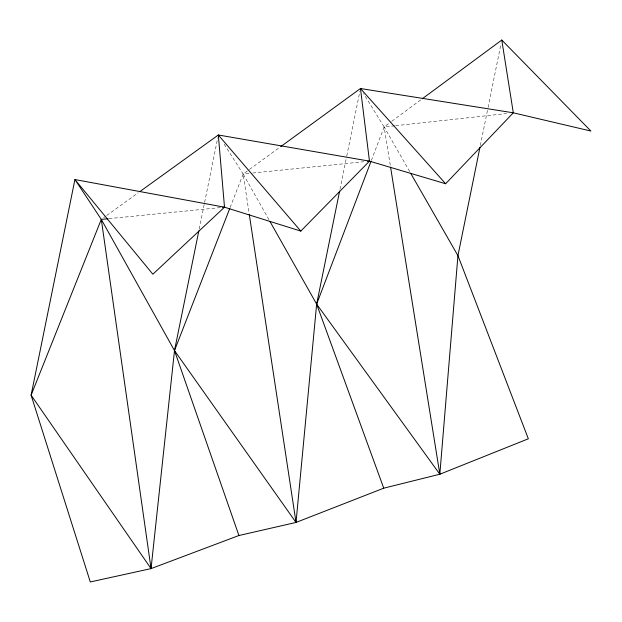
<?xml version="1.0" encoding="UTF-8"?>
<svg xmlns="http://www.w3.org/2000/svg" width="622" height="622" viewBox="0 0 622 622"><rect width="100%" height="100%" fill="white"/><g stroke="black" fill="none" stroke-linecap="round" stroke-linejoin="round"><path stroke-width="0.47" stroke-dasharray="3.11 2.33" d="M199.211 229.02L217.747 137.835M340.001 189.205L346.571 156.915M346.765 155.966L359.889 91.372M480.339 145.47L487.873 108.43M488.068 107.474L500.998 43.835M371.381 160.398L384.124 126.95L391.137 121.772M230.132 207.515L243.155 174.005L248.637 170.016M391.914 121.197L421.522 99.326M249.414 169.448L279.916 147.22M103.656 217.692L106.012 215.997M106.797 215.43L138.216 192.766M394.729 125.792L384.124 126.95L363.489 93.432M395.693 125.683L506.549 113.546M248.94 173.421L243.155 174.005L223.5 143.114M252.804 173.025L363.683 161.736M109.005 218.633L220.662 207.577M409.696 171.532L384.124 126.95L390.429 166.284M268.922 219.636L243.155 174.005L249.127 213.362"/><path stroke-width="0.93" d="M422.299 98.75L501.775 40.041L590.9 131.048L513.298 112.807L360.472 88.526L369.468 161.145L300.799 231.089L224.511 207.196L74.928 179.556L31.1 395.164L90.307 581.959L151.045 568.617L238.918 535.519L296.025 522.441L383.743 488.177L439.832 474.228L457.94 255.65L479.951 147.367M501.775 40.041L513.298 112.807L445.632 183.747L369.468 161.145L218.322 134.99L224.511 207.196L152.864 274.216L74.928 179.556L101.3 219.395L174.494 350.598L296.025 522.441L316.645 304.135L339.62 191.109M108.041 218.726L101.3 219.395L31.1 395.164L151.045 568.617L174.494 350.598L198.822 230.917M371.039 161.308L316.645 304.135L383.743 488.177M229.775 208.417L174.494 350.598L238.918 535.519M280.701 146.652L360.472 88.526L445.632 183.747M139.787 191.638L218.322 134.99L300.799 231.089M269.878 221.323L316.645 304.135L439.832 474.228L528.342 438.79L457.94 255.65L410.66 173.219M367.54 161.347L369.468 161.145M222.59 207.39L224.511 207.196M390.585 167.24L439.832 474.228M249.274 214.318L296.025 522.441M101.3 219.395L151.045 568.617"/></g></svg>
